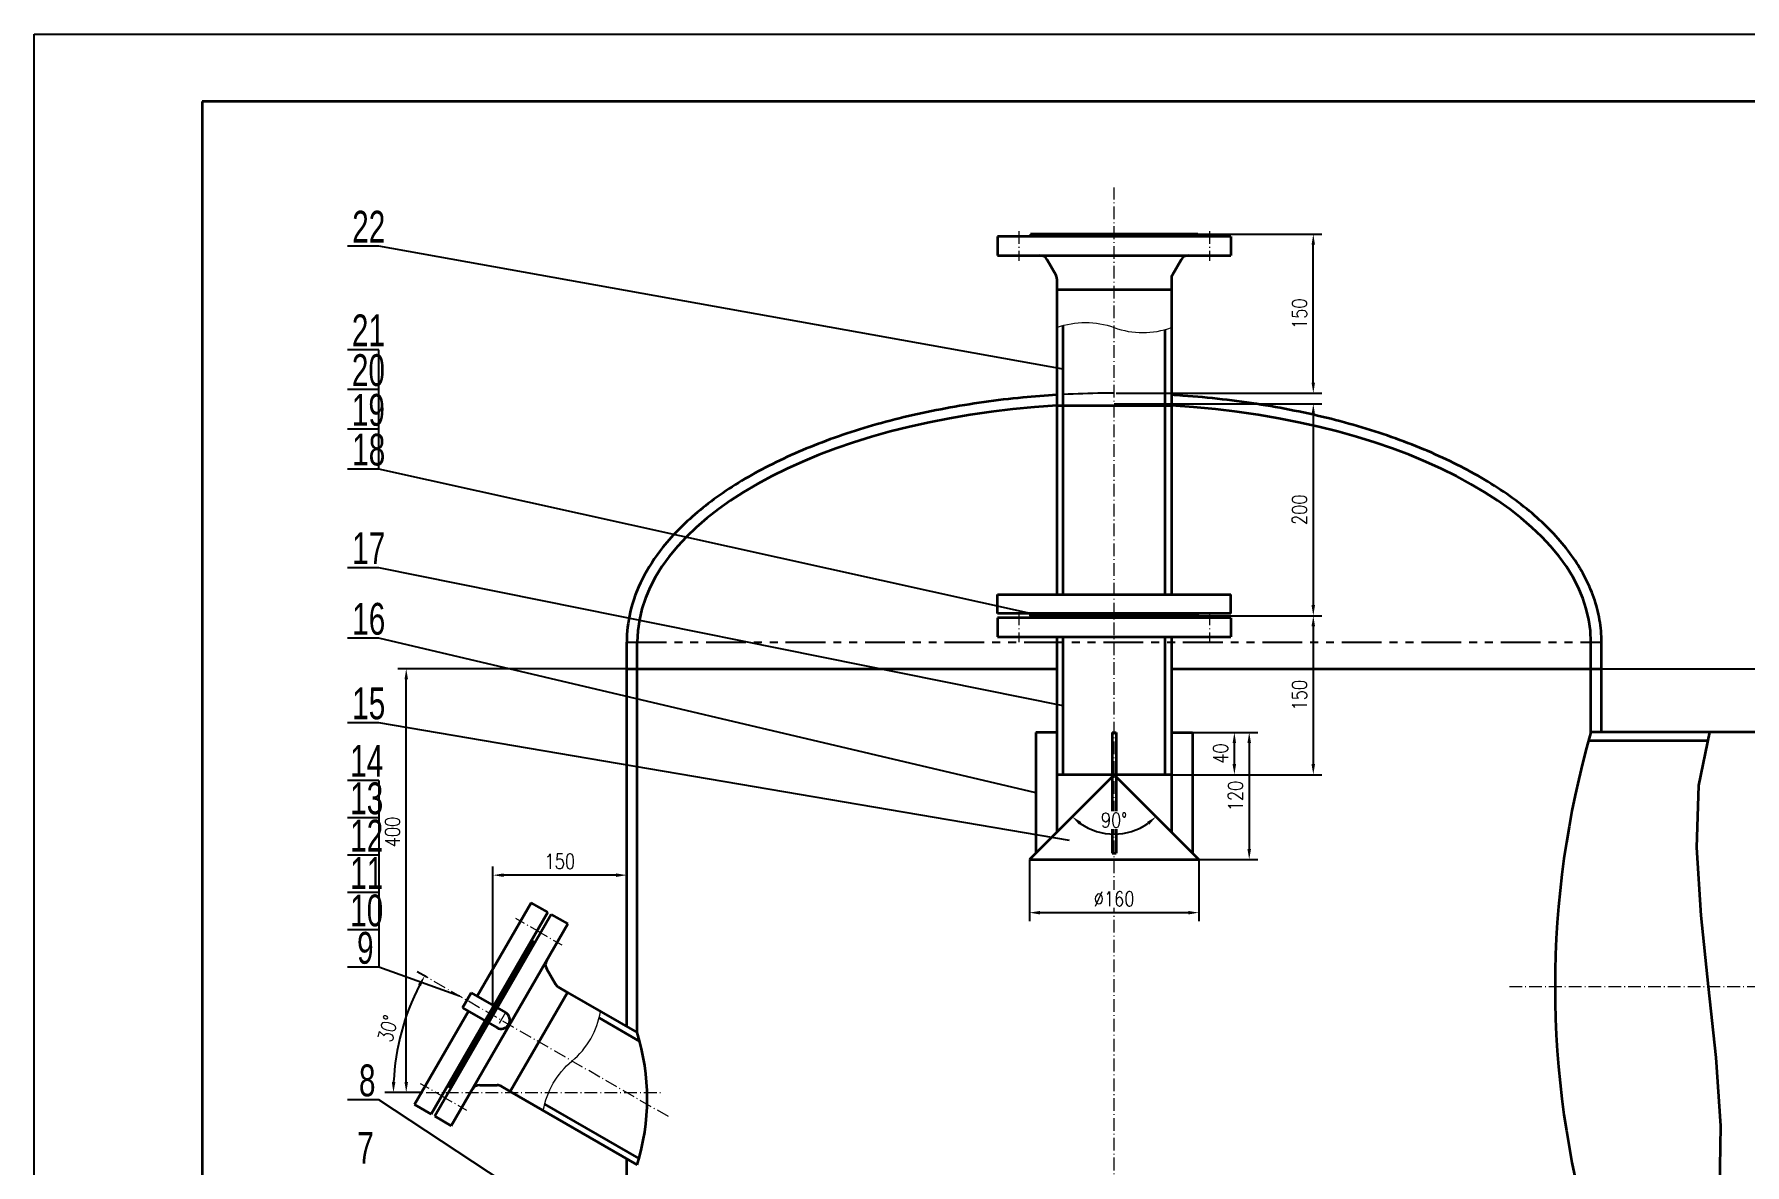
# Model space of a CAD drawing. Header units: millimetres. Extents: x 174648 to 205929, y -160248 to -145891.
# Drawn here: x 180372 to 181987, y -156722 to -155656 of the extents above; entities that cross this region are included whole.
import ezdxf

# ---------------------------------------------------------------- set-up
doc = ezdxf.new("R2010")
doc.units = ezdxf.units.MM
doc.linetypes.add('ACAD_ISO10W100', pattern=[18.7, 12, -3, 0.7, -3])
doc.linetypes.add('PHANTOM', pattern=[2.5, 1.25, -0.25, 0.25, -0.25, 0.25, -0.25])
for name, color, linetype, lineweight in [('2（细实线）', 4, 'Continuous', 20), ('中心线', 1, 'ACAD_ISO10W100', 18), ('图层1', 4, 'Continuous', 35)]:
    doc.layers.add(name, color=color, linetype=linetype, lineweight=lineweight)
doc.layers.add('9双点划线层', color=6, linetype='PHANTOM')
doc.styles.add('TH_GBDIM', font='romans.shx', dxfattribs={"width": 0.8, "bigfont": 'gbcbig.shx'})
doc.styles.add('样式 3.5', font='roms.shx', dxfattribs={"width": 0.7, "height": 3.5, "bigfont": 'hztxt.shx'})
doc.dimstyles.new('TH_GBDIM', dxfattribs={"dimtxt": 3.5, "dimasz": 2.5, "dimexe": 2, "dimexo": 0, "dimgap": 1.5, "dimtad": 1, "dimdec": 1, "dimzin": 0, "dimdsep": 46, "dimtxsty": 'TH_GBDIM', "dimcen": 2.5, "dimclrd": 130, "dimclre": 130, "dimclrt": 3, "dimadec": 0, "dimazin": 0, "dimtfac": 0.714286, "dimtdec": 1, "dimtmove": 0, "dimatfit": 3, "dimfxl": 0, "dimtzin": 0, "dimlwd": -1, "dimlwe": -1, "dimarcsym": 0})

# ---------------------------------------------------------------- blocks, each defined once
blk = doc.blocks.new('*D639')
at = {"color": 130}
blk.add_line((181851.4, -156254.3), (182290.4, -156254.3), dxfattribs=at)
at = {"color": 130, "linetype": 'Continuous'}
for p, q in [((182282.4, -157164.3), (182282.4, -156264.3)), ((181863.9, -157174.3), (182290.4, -157174.3))]:
    blk.add_line(p, q, dxfattribs=at)
at = {"color": 130}
for points in [[(182280.8, -156264.3), (182284.1, -156264.3), (182282.4, -156254.3)], [(182280.8, -157164.3), (182284.1, -157164.3), (182282.4, -157174.3)]]:
    blk.add_solid(points, dxfattribs=at)
at = {"layer": 'Defpoints', "color": 0}
for p in [(181851.4, -156254.3), (182282.4, -156254.3), (181863.9, -157174.3)]:
    blk.add_point(p, dxfattribs=at)
at = {"color": 3, "insert": (182269.4, -156680.6), "char_height": 14, "attachment_point": 5, "rotation": 90, "style": 'TH_GBDIM', "bg_fill": 3, "box_fill_scale": 1.1, "bg_fill_color": 256, "bg_fill_true_color": 13158600, "bg_fill_transparency": 0}
blk.add_mtext('920', dxfattribs=at)
blk = doc.blocks.new('*D640')
at = {"color": 130, "linetype": 'Continuous'}
for p, q in [((181851.4, -156254.3), (182246.6, -156254.3)), ((182238.6, -156264.3), (182238.6, -156544.3))]:
    blk.add_line(p, q, dxfattribs=at)
at = {"color": 130}
blk.add_line((182192.4, -156554.3), (182246.6, -156554.3), dxfattribs=at)
for points in [[(182237, -156264.3), (182240.3, -156264.3), (182238.6, -156254.3)], [(182237, -156544.3), (182240.3, -156544.3), (182238.6, -156554.3)]]:
    blk.add_solid(points, dxfattribs=at)
at = {"layer": 'Defpoints', "color": 0}
for p in [(181851.4, -156254.3), (182192.4, -156554.3), (182238.6, -156554.3)]:
    blk.add_point(p, dxfattribs=at)
at = {"color": 3, "insert": (182225.6, -156404.3), "char_height": 14, "attachment_point": 5, "rotation": 90, "style": 'TH_GBDIM', "bg_fill": 3, "box_fill_scale": 1.1, "bg_fill_color": 256, "bg_fill_true_color": 13158600, "bg_fill_transparency": 0}
blk.add_mtext('{300}{}{}', dxfattribs=at)
blk = doc.blocks.new('*D693')
at = {"color": 130}
blk.add_line((180931.4, -156254.3), (180715.3, -156254.3), dxfattribs=at)
at = {"color": 130, "linetype": 'Continuous'}
for p, q in [((180723.3, -156644.3), (180723.3, -156264.3)), ((180737.8, -156654.3), (180715.3, -156654.3))]:
    blk.add_line(p, q, dxfattribs=at)
at = {"color": 130}
for points in [[(180721.7, -156264.3), (180725, -156264.3), (180723.3, -156254.3)], [(180721.7, -156644.3), (180725, -156644.3), (180723.3, -156654.3)]]:
    blk.add_solid(points, dxfattribs=at)
at = {"layer": 'Defpoints', "color": 0}
for p in [(180723.3, -156254.3), (180931.4, -156254.3), (180737.8, -156654.3)]:
    blk.add_point(p, dxfattribs=at)
at = {"color": 3, "insert": (180710.3, -156408.4), "char_height": 14, "attachment_point": 5, "rotation": 90, "style": 'TH_GBDIM', "bg_fill": 3, "box_fill_scale": 1.1, "bg_fill_color": 256, "bg_fill_true_color": 13158600, "bg_fill_transparency": 0}
blk.add_mtext('400', dxfattribs=at)
blk = doc.blocks.new('*D645')
at = {"color": 130, "linetype": 'Continuous'}
for p, q in [((181391.4, -156004.3), (181587.4, -156004.3)), ((181579.4, -156014.3), (181579.4, -156194.3))]:
    blk.add_line(p, q, dxfattribs=at)
at = {"color": 130}
blk.add_line((181391.4, -156204.3), (181587.4, -156204.3), dxfattribs=at)
for points in [[(181577.7, -156014.3), (181581, -156014.3), (181579.4, -156004.3)], [(181577.7, -156194.3), (181581, -156194.3), (181579.4, -156204.3)]]:
    blk.add_solid(points, dxfattribs=at)
at = {"layer": 'Defpoints', "color": 0}
for p in [(181391.4, -156004.3), (181391.4, -156204.3), (181579.4, -156204.3)]:
    blk.add_point(p, dxfattribs=at)
at = {"color": 3, "insert": (181566.4, -156104.3), "char_height": 14, "attachment_point": 5, "rotation": 90, "style": 'TH_GBDIM', "bg_fill": 3, "box_fill_scale": 1.1, "bg_fill_color": 256, "bg_fill_true_color": 13158600, "bg_fill_transparency": 0}
blk.add_mtext('200', dxfattribs=at)
blk = doc.blocks.new('*D646')
at = {"color": 130}
blk.add_line((181470.4, -155844.3), (181587.4, -155844.3), dxfattribs=at)
at = {"color": 130, "linetype": 'Continuous'}
for p, q in [((181579.4, -155984.3), (181579.4, -155854.3)), ((181393.4, -155994.3), (181587.4, -155994.3))]:
    blk.add_line(p, q, dxfattribs=at)
at = {"color": 130}
for points in [[(181577.7, -155854.3), (181581, -155854.3), (181579.4, -155844.3)], [(181577.7, -155984.3), (181581, -155984.3), (181579.4, -155994.3)]]:
    blk.add_solid(points, dxfattribs=at)
at = {"layer": 'Defpoints', "color": 0}
for p in [(181470.4, -155844.3), (181579.4, -155844.3), (181393.4, -155994.3)]:
    blk.add_point(p, dxfattribs=at)
at = {"color": 3, "insert": (181566.4, -155919.3), "char_height": 14, "attachment_point": 5, "rotation": 90, "style": 'TH_GBDIM', "bg_fill": 3, "box_fill_scale": 1.1, "bg_fill_color": 256, "bg_fill_true_color": 13158600, "bg_fill_transparency": 0}
blk.add_mtext('150', dxfattribs=at)
blk = doc.blocks.new('*D647')
at = {"color": 130, "linetype": 'Continuous'}
for p, q in [((181561.4, -156204.3), (181587.4, -156204.3)), ((181579.4, -156214.3), (181579.4, -156344.3))]:
    blk.add_line(p, q, dxfattribs=at)
at = {"color": 130}
blk.add_line((181486.2, -156354.3), (181587.4, -156354.3), dxfattribs=at)
for points in [[(181577.7, -156214.3), (181581, -156214.3), (181579.4, -156204.3)], [(181577.7, -156344.3), (181581, -156344.3), (181579.4, -156354.3)]]:
    blk.add_solid(points, dxfattribs=at)
at = {"layer": 'Defpoints', "color": 0}
for p in [(181561.4, -156204.3), (181486.2, -156354.3), (181579.4, -156354.3)]:
    blk.add_point(p, dxfattribs=at)
at = {"color": 3, "insert": (181566.4, -156279.3), "char_height": 14, "attachment_point": 5, "rotation": 90, "style": 'TH_GBDIM', "bg_fill": 3, "box_fill_scale": 1.1, "bg_fill_color": 256, "bg_fill_true_color": 13158600, "bg_fill_transparency": 0}
blk.add_mtext('150', dxfattribs=at)
blk = doc.blocks.new('*D648')
at = {"color": 130}
blk.add_line((181465.4, -156314.5), (181512.9, -156314.5), dxfattribs=at)
at = {"color": 130, "linetype": 'Continuous'}
for p, q in [((181504.9, -156344.3), (181504.9, -156324.5)), ((181445.4, -156354.3), (181512.9, -156354.3))]:
    blk.add_line(p, q, dxfattribs=at)
at = {"color": 130}
for points in [[(181503.2, -156324.5), (181506.5, -156324.5), (181504.9, -156314.5)], [(181503.2, -156344.3), (181506.5, -156344.3), (181504.9, -156354.3)]]:
    blk.add_solid(points, dxfattribs=at)
at = {"layer": 'Defpoints', "color": 0}
for p in [(181465.4, -156314.5), (181504.9, -156314.5), (181445.4, -156354.3)]:
    blk.add_point(p, dxfattribs=at)
at = {"color": 3, "insert": (181491.9, -156334.4), "char_height": 14, "attachment_point": 5, "rotation": 90, "style": 'TH_GBDIM', "bg_fill": 3, "box_fill_scale": 1.1, "bg_fill_color": 256, "bg_fill_true_color": 13158600, "bg_fill_transparency": 0}
blk.add_mtext('40', dxfattribs=at)
blk = doc.blocks.new('*D700')
at = {"color": 130, "linetype": 'Continuous'}
blk.add_arc((181391.4, -156354.3), 56, 235.2452, 304.7548, dxfattribs=at)
at = {"color": 130}
for points in [[(181358.4, -156401.6), (181360.5, -156399), (181351.8, -156393.9)], [(181422.3, -156399), (181424.4, -156401.6), (181431, -156393.9)]]:
    blk.add_solid(points, dxfattribs=at)
at = {"layer": 'Defpoints', "color": 0}
for p in [(181391.4, -156354.3), (181391.4, -156354.3), (181311.4, -156434.3), (181471.4, -156434.3)]:
    blk.add_point(p, dxfattribs=at)
at = {"color": 3, "insert": (181391.4, -156397.3), "char_height": 14, "attachment_point": 5, "style": 'TH_GBDIM', "bg_fill": 3, "box_fill_scale": 1.1, "bg_fill_color": 256, "bg_fill_true_color": 13158600, "bg_fill_transparency": 0}
blk.add_mtext('90°', dxfattribs=at)
at = {"layer": 'Defpoints', "color": 0}
blk.add_point((181376.9, -156408.4), dxfattribs=at)
blk = doc.blocks.new('*D701')
at = {"color": 130, "linetype": 'Continuous'}
for p, q in [((181465.4, -156314.5), (181526.9, -156314.5)), ((181518.9, -156324.5), (181518.9, -156424.3))]:
    blk.add_line(p, q, dxfattribs=at)
at = {"color": 130}
blk.add_line((181471.4, -156434.3), (181526.9, -156434.3), dxfattribs=at)
for points in [[(181517.2, -156324.5), (181520.6, -156324.5), (181518.9, -156314.5)], [(181517.2, -156424.3), (181520.6, -156424.3), (181518.9, -156434.3)]]:
    blk.add_solid(points, dxfattribs=at)
at = {"layer": 'Defpoints', "color": 0}
for p in [(181465.4, -156314.5), (181471.4, -156434.3), (181518.9, -156434.3)]:
    blk.add_point(p, dxfattribs=at)
at = {"color": 3, "insert": (181505.9, -156374.4), "char_height": 14, "attachment_point": 5, "rotation": 90, "style": 'TH_GBDIM', "bg_fill": 3, "box_fill_scale": 1.1, "bg_fill_color": 256, "bg_fill_true_color": 13158600, "bg_fill_transparency": 0}
blk.add_mtext('120', dxfattribs=at)
blk = doc.blocks.new('*D649')
at = {"color": 130}
blk.add_line((180805.2, -156581.5), (180805.2, -156441.1), dxfattribs=at)
at = {"color": 130, "linetype": 'Continuous'}
for p, q in [((180921.4, -156449.1), (180815.2, -156449.1)), ((180931.4, -156592), (180931.4, -156441.1))]:
    blk.add_line(p, q, dxfattribs=at)
at = {"color": 130}
for points in [[(180815.2, -156447.5), (180815.2, -156450.8), (180805.2, -156449.1)], [(180921.4, -156447.5), (180921.4, -156450.8), (180931.4, -156449.1)]]:
    blk.add_solid(points, dxfattribs=at)
at = {"layer": 'Defpoints', "color": 0}
for p in [(180805.2, -156449.1), (180805.2, -156581.5), (180931.4, -156592)]:
    blk.add_point(p, dxfattribs=at)
at = {"color": 3, "insert": (180868.3, -156436.1), "char_height": 14, "attachment_point": 5, "style": 'TH_GBDIM', "bg_fill": 3, "box_fill_scale": 1.1, "bg_fill_color": 256, "bg_fill_true_color": 13158600, "bg_fill_transparency": 0}
blk.add_mtext('{150}{}{}', dxfattribs=at)
blk = doc.blocks.new('*D708')
at = {"color": 130, "linetype": 'Continuous'}
for p, q in [((181311.4, -156434.3), (181311.4, -156492.5)), ((181321.4, -156484.5), (181461.4, -156484.5))]:
    blk.add_line(p, q, dxfattribs=at)
at = {"color": 130}
blk.add_line((181471.4, -156434.3), (181471.4, -156492.5), dxfattribs=at)
for points in [[(181321.4, -156482.9), (181321.4, -156486.2), (181311.4, -156484.5)], [(181461.4, -156482.9), (181461.4, -156486.2), (181471.4, -156484.5)]]:
    blk.add_solid(points, dxfattribs=at)
at = {"layer": 'Defpoints', "color": 0}
for p in [(181311.4, -156434.3), (181471.4, -156434.3), (181471.4, -156484.5)]:
    blk.add_point(p, dxfattribs=at)
at = {"color": 3, "insert": (181391.4, -156471.5), "char_height": 14, "attachment_point": 5, "style": 'TH_GBDIM', "bg_fill": 3, "box_fill_scale": 1.1, "bg_fill_color": 256, "bg_fill_true_color": 13158600, "bg_fill_transparency": 0}
blk.add_mtext('{%%c160}{}{}', dxfattribs=at)
blk = doc.blocks.new('*D730')
at = {"color": 130}
blk.add_line((180742.7, -156545.4), (180733.7, -156540.2), dxfattribs=at)
at = {"color": 130, "linetype": 'Continuous'}
blk.add_line((180723.3, -156654.3), (180703.2, -156654.3), dxfattribs=at)
blk.add_arc((180931.4, -156654.3), 220.2, 152.6018, 177.3982, dxfattribs=at)
at = {"color": 130}
for points in [[(180734.4, -156552.2), (180737.3, -156553.8), (180740.7, -156544.2)], [(180713.1, -156644.3), (180709.7, -156644.3), (180711.2, -156654.3)]]:
    blk.add_solid(points, dxfattribs=at)
at = {"layer": 'Defpoints', "color": 0}
for p in [(180742.7, -156545.4), (180723.3, -156654.3), (180965.7, -156654.3), (180970.7, -156677)]:
    blk.add_point(p, dxfattribs=at)
at = {"color": 3, "insert": (180706.1, -156593.9), "char_height": 14, "attachment_point": 5, "rotation": 75, "style": 'TH_GBDIM', "bg_fill": 3, "box_fill_scale": 1.1, "bg_fill_color": 256, "bg_fill_true_color": 13158600, "bg_fill_transparency": 0}
blk.add_mtext('30°', dxfattribs=at)
at = {"layer": 'Defpoints', "color": 0}
blk.add_point((180724.4, -156579), dxfattribs=at)

msp = doc.modelspace()

# ---------------------------------------------------------------- linework, layer by layer
at = {"color": 7, "linetype": 'Continuous'}
for p, q in [((180372.2, -155655.5), (183033.3, -155655.5)), ((180372.2, -159419.1), (180372.2, -155655.5))]:
    msp.add_line(p, q, dxfattribs=at)
for p, q in [((180697.6, -155855.6), (180667.9, -155855.6)), ((181343.4, -155971.5), (180697.6, -155855.6)), ((180697.6, -155953.4), (180667.9, -155953.4)), ((180697.6, -155990.9), (180697.6, -155953.4)), ((180697.6, -155990.9), (180667.9, -155990.9)), ((180697.6, -156028.4), (180697.6, -155990.9)), ((180697.6, -156028.4), (180667.9, -156028.4)), ((180697.6, -156065.9), (180697.6, -156028.4)), ((180697.6, -156065.9), (180667.9, -156065.9)), ((181312.4, -156202.3), (180697.6, -156065.9)), ((180697.6, -156159.1), (180667.9, -156159.1)), ((180697.6, -156225.6), (180667.9, -156225.6))]:
    msp.add_line(p, q)
msp.add_open_spline([(181391.4, -155994.3), (181387.8, -155994.3), (181384.2, -155994.3), (181368.2, -155994.5), (181355.8, -155994.9), (181343.4, -155995.6)], degree=3, knots=[4.712389, 4.712389, 4.712389, 4.712389, 4.7361288, 4.7361288, 4.8180755, 4.8180755, 4.8180755, 4.8180755])
at = {"layer": '2（细实线）'}
msp.add_lwpolyline([(181337.4, -155932.3, -0.174613), (181391.4, -155932.3, 0.179674), (181445.4, -155932.3, 0.5)], format="xyb", dxfattribs=at)
at = {"layer": '9双点划线层', "ltscale": 30}
msp.add_line((180931.4, -156229.3), (181851.4, -156229.3), dxfattribs=at)
at = {"layer": '中心线'}
for p, q in [((181391.4, -157326.1), (181391.4, -155800.3)), ((181301.4, -155841.3), (181301.4, -155869.3)), ((181481.4, -155841.3), (181481.4, -155869.3)), ((181301.4, -156201.3), (181301.4, -156229.3))]:
    msp.add_line(p, q, dxfattribs=at)
at = {"layer": '图层1'}
for p, q in [((182970, -155718.9), (180530.6, -155718.9)), ((180530.6, -155718.9), (180530.6, -159355.8)), ((181501.4, -155846.3), (181281.4, -155846.3)), ((181281.4, -155846.3), (181281.4, -155864.3)), ((181470.4, -155844.3), (181312.4, -155844.3)), ((181312.4, -155844.3), (181312.4, -155846.3)), ((181470.4, -155844.3), (181470.4, -155846.3)), ((181501.4, -155846.3), (181501.4, -155864.3)), ((181281.4, -155864.3), (181501.4, -155864.3)), ((181328.2, -155868.3), (181336.3, -155882.5)), ((181454.6, -155868.3), (181446.5, -155882.5)), ((181337.4, -155886.4), (181337.4, -155896.3)), ((181337.4, -155896.3), (181445.4, -155896.3)), ((181337.4, -155896.3), (181337.4, -156184.3)), ((181445.4, -155886.4), (181445.4, -155896.3)), ((181445.4, -155896.3), (181445.4, -156184.3)), ((181343.4, -156184.3), (181343.4, -155930.4)), ((181439.4, -155934.3), (181439.4, -156184.3)), ((181337.4, -156005.9), (181445.4, -156005.9)), ((181281.4, -156202.3), (181281.4, -156184.3)), ((181281.4, -156206.3), (181281.4, -156224.3)), ((181312.4, -156204.3), (181312.4, -156202.3)), ((181312.4, -156204.3), (181312.4, -156206.3)), ((181337.4, -156224.3), (181337.4, -156408.3)), ((181343.4, -156354.3), (181343.4, -156224.3)), ((181439.4, -156224.3), (181439.4, -156354.3)), ((181445.4, -156224.3), (181445.4, -156408.3)), ((180931.4, -156592), (180931.4, -156229.3)), ((180941.4, -156597.7), (180941.4, -156229.3)), ((181841.4, -156314.3), (181841.4, -156229.3)), ((181851.4, -156314.3), (181851.4, -156229.3)), ((180931.4, -156254.3), (181337.4, -156254.3)), ((181445.4, -156254.3), (181851.4, -156254.3)), ((181317.4, -156314.5), (181317.4, -156428.3)), ((181337.4, -156314.5), (181317.4, -156314.5)), ((181389.4, -156314.5), (181393.4, -156314.5)), ((181389.4, -156314.5), (181389.4, -156428.3)), ((181393.4, -156314.5), (181393.4, -156428.3)), ((181465.4, -156314.5), (181465.4, -156428.3)), ((181391.4, -156354.3), (181311.4, -156434.3)), ((181311.4, -156434.3), (181471.4, -156434.3)), ((181389.4, -156428.3), (181393.4, -156428.3)), ((180746.8, -156674.7), (180731.2, -156665.7)), ((180943.1, -156716.5), (180854.1, -156665.1)), ((180750.2, -156676.7), (180765.8, -156685.7)), ((180931.4, -157011.3), (180931.4, -156716.7))]:
    msp.add_line(p, q, dxfattribs=at)
for centre, radius, start, end in [((181321.3, -155872.3), 8, 29.8989, 90), ((181461.5, -155872.3), 8, 90, 150.1011), ((181329.4, -155886.4), 8, 0, 29.8989), ((181453.4, -155886.4), 8, 150.1011, 180), ((182674.9, -156554.3), 867.4, 163.9367, 196.0633), ((180737.4, -156660.1), 213.3, 343.0032, 16.9968)]:
    msp.add_arc(centre, radius, start, end, dxfattribs=at)
for start_param, end_param in [(4.832679, 6.283185), (3.141593, 4.592099)]:
    msp.add_ellipse((181391.4, -156229.3), major_axis=(-450, 0), ratio=0.5, start_param=start_param, end_param=end_param, dxfattribs=at)
for points, knots in [([(181337.4, -155995.9), (181326.6, -155996.6), (181315.9, -155997.4), (181280.4, -156000.8), (181255.9, -156004.3), (181208.5, -156013.1), (181185.5, -156018.5), (181141.5, -156031.2), (181120.5, -156038.5), (181081.2, -156054.8), (181062.9, -156063.7), (181029.3, -156083.1), (181014.1, -156093.6), (180987.1, -156115.7), (180975.4, -156127.4), (180957.9, -156149.3), (180951.4, -156159.3), (180941.1, -156179.8), (180937.2, -156190.2), (180932.5, -156210.3), (180931.4, -156219.8), (180931.4, -156229.3)], [4.831344, 4.831344, 4.831344, 4.831344, 4.902882, 4.902882, 5.069635, 5.069635, 5.236387, 5.236387, 5.40314, 5.40314, 5.569893, 5.569893, 5.736646, 5.736646, 5.903399, 5.903399, 6.035042, 6.035042, 6.166685, 6.166685, 6.283185, 6.283185, 6.283185, 6.283185]), ([(181851.4, -156229.3), (181851.4, -156222.2), (181850.8, -156215.1), (181848.3, -156201), (181846.5, -156194), (181841.6, -156180.2), (181838.6, -156173.4), (181828.2, -156153.7), (181819.2, -156141.3), (181797.5, -156117.4), (181784.7, -156106), (181755.8, -156084.6), (181739.6, -156074.6), (181704.3, -156056.1), (181685.2, -156047.5), (181644.5, -156032.3), (181622.9, -156025.5), (181577.8, -156013.9), (181554.3, -156009), (181506, -156001.3), (181481.3, -155998.4), (181452.6, -155996.4), (181449, -155996.1), (181445.4, -155995.9)], [3.141593, 3.141593, 3.141593, 3.141593, 3.22843, 3.22843, 3.315268, 3.315268, 3.402106, 3.402106, 3.568859, 3.568859, 3.735611, 3.735611, 3.902364, 3.902364, 4.069117, 4.069117, 4.23587, 4.23587, 4.402623, 4.402623, 4.569376, 4.569376, 4.593434, 4.593434, 4.593434, 4.593434])]:
    msp.add_open_spline(points, degree=3, knots=knots, dxfattribs=at)

# ---------------------------------------------------------------- texts
at = {"char_height": 30, "width": 32.852, "attachment_point": 1, "style": '样式 3.5'}
for s, insert in [('22', (180672.3, -155822.2)), ('21', (180672, -155920)), ('20', (180672, -155957.5)), ('19', (180672, -155995)), ('18', (180672.3, -156032.5)), ('17', (180672.3, -156125.6)), ('16', (180672.3, -156192.2)), ('9', (180676.9, -156502.7)), ('7', (180677.1, -156691.4))]:
    msp.add_mtext(s, dxfattribs=dict(at, insert=insert))

# ---------------------------------------------------------------- next in the draw order: dimensions: what is measured, and where the dimension line sits
for base, p1, p2, picture, middle in [((181579.4, -155844.3), (181393.4, -155994.3), (181470.4, -155844.3), '*D646', (181566.4, -155919.3)), ((181579.4, -156204.3), (181391.4, -156004.3), (181391.4, -156204.3), '*D645', (181566.4, -156104.3))]:
    dim = msp.add_linear_dim(base=base, p1=p1, p2=p2, angle=90, dimstyle='TH_GBDIM', override={"dimscale": 4, "dimdec": 0, "dimtfill": 1})
    dim.commit()
    dim.dimension.update_dxf_attribs({"geometry": picture, "text_midpoint": middle})
for base, p1, p2, picture, middle in [((180723.3, -156254.3), (180737.8, -156654.3), (180931.4, -156254.3), '*D693', (180723.3, -156408.4)), ((182282.4, -156254.3), (181863.9, -157174.3), (181851.4, -156254.3), '*D639', (182282.4, -156680.6))]:
    dim = msp.add_linear_dim(base=base, p1=p1, p2=p2, angle=90, dimstyle='TH_GBDIM', override={"dimscale": 4, "dimdec": 0, "dimtfill": 1})
    dim.commit()
    dim.dimension.update_dxf_attribs({"geometry": picture, "text_midpoint": middle, "dimtype": 160})

# ---------------------------------------------------------------- next in the draw order: linework, layer by layer
for p, q in [((181343.4, -156289.3), (180697.6, -156159.1)), ((181317.4, -156371.4), (180697.6, -156225.6)), ((180697.6, -156305.4), (180667.9, -156305.4)), ((181349.4, -156416.4), (180697.6, -156305.4)), ((180697.6, -156359.7), (180667.9, -156359.7)), ((180697.6, -156395), (180667.9, -156395)), ((180697.6, -156430.2), (180667.9, -156430.2)), ((180697.6, -156465.5), (180667.9, -156465.5)), ((180697.6, -156500.8), (180667.9, -156500.8)), ((180697.6, -156536.1), (180667.9, -156536.1)), ((180773.5, -156563.2), (180697.6, -156536.1)), ((180697.6, -156661.2), (180667.9, -156661.2)), ((180961.4, -156835.1), (180697.6, -156661.2))]:
    msp.add_line(p, q)
at = {"layer": '2（细实线）'}
msp.add_lwpolyline([(180852.7, -156671.2, -0.174613), (180879.7, -156624.5, 0.179674), (180906.7, -156577.7, 0.5)], format="xyb", dxfattribs=at)
at = {"layer": '中心线'}
for p, q in [((180851.1, -156504), (180826.9, -156490)), ((180845.9, -156501), (180870.2, -156515)), ((180970.7, -156677), (180742.7, -156545.4)), ((180723.3, -156654.3), (180965.7, -156654.3)), ((180761.1, -156659.9), (180736.9, -156645.9)), ((180755.9, -156656.9), (180780.2, -156670.9))]:
    msp.add_line(p, q, dxfattribs=at)
at = {"layer": '图层1'}
for p, q in [((181281.4, -156184.3), (181501.4, -156184.3)), ((181470.4, -156204.3), (181312.4, -156204.3)), ((181470.4, -156204.3), (181312.4, -156204.3)), ((181470.4, -156204.3), (181470.4, -156202.3)), ((181470.4, -156204.3), (181470.4, -156206.3)), ((180790.3, -156563.4), (180841.2, -156475.2)), ((180856.8, -156484.2), (180841.2, -156475.2)), ((180856.8, -156484.2), (180746.8, -156674.7)), ((180860.2, -156486.2), (180750.2, -156676.7)), ((180765.8, -156685.7), (180875.8, -156495.2)), ((180860.2, -156486.2), (180875.8, -156495.2)), ((180843, -156512.1), (180764, -156648.9)), ((180843, -156512.1), (180764, -156648.9)), ((180821.5, -156653.2), (180875.5, -156559.7)), ((180867, -156554.8), (180875.5, -156559.7)), ((180875.5, -156559.7), (180941.4, -156597.7)), ((180731.2, -156665.7), (180782.1, -156577.6)), ((180905.4, -156583.9), (180943.8, -156606)), ((180764, -156648.9), (180762.3, -156647.9)), ((180764, -156648.9), (180765.7, -156649.9)), ((180792.7, -156647.2), (180809, -156647.2)), ((180813, -156648.3), (180821.5, -156653.2)), ((180821.5, -156653.2), (180941.4, -156722.4))]:
    msp.add_line(p, q, dxfattribs=at)
for centre, start, end in [((180871, -156547.8), 210.1011, 240), ((180792.7, -156655.2), 89.8989, 150), ((180809, -156655.2), 60, 89.8989)]:
    msp.add_arc(centre, 8, start, end, dxfattribs=at)

# ---------------------------------------------------------------- next in the draw order: texts
at = {"char_height": 30, "width": 32.852, "attachment_point": 1, "style": '样式 3.5'}
for s, insert in [('15', (180672.3, -156272)), ('14', (180670.4, -156326.3)), ('13', (180670.4, -156361.6)), ('12', (180670.4, -156396.8)), ('11', (180670.4, -156432.1)), ('10', (180670.4, -156467.4)), ('8', (180678.7, -156627.8))]:
    msp.add_mtext(s, dxfattribs=dict(at, insert=insert))

# ---------------------------------------------------------------- next in the draw order: dimensions: what is measured, and where the dimension line sits
dim = msp.add_linear_dim(base=(181579.4, -156354.3), p1=(181561.4, -156204.3), p2=(181486.2, -156354.3), angle=90, dimstyle='TH_GBDIM', override={"dimscale": 4, "dimdec": 0, "dimtfill": 1})
dim.commit()
dim.dimension.update_dxf_attribs({"geometry": '*D647', "text_midpoint": (181566.4, -156279.3)})
dim = msp.add_linear_dim(base=(182238.6, -156554.3), p1=(181851.4, -156254.3), p2=(182192.4, -156554.3), angle=90, text='{<>}{}{}', dimstyle='TH_GBDIM', override={"dimscale": 4, "dimgap": 1.5, "dimtad": 1, "dimjust": 0, "dimdec": 0, "dimlfac": 1, "dimse1": 0, "dimse2": 0, "dimsd1": 0, "dimsd2": 0, "dimtfill": 1})
dim.commit()
dim.dimension.update_dxf_attribs({"geometry": '*D640', "text_midpoint": (182238.6, -156404.3), "dimtype": 160})

# ---------------------------------------------------------------- next in the draw order: linework, layer by layer
at = {"layer": '中心线'}
for p, q in [((181481.4, -156201.3), (181481.4, -156229.3)), ((181764.4, -156554.3), (182238.6, -156554.3))]:
    msp.add_line(p, q, dxfattribs=at)
at = {"layer": '图层1'}
for p, q in [((181501.4, -156202.3), (181501.4, -156184.3)), ((181501.4, -156202.3), (181281.4, -156202.3)), ((181501.4, -156206.3), (181281.4, -156206.3)), ((181501.4, -156206.3), (181501.4, -156224.3)), ((181281.4, -156224.3), (181501.4, -156224.3)), ((182009.4, -156314.3), (181841.4, -156314.3)), ((181951.7, -156322.3), (181839.1, -156322.3))]:
    msp.add_line(p, q, dxfattribs=at)
msp.add_lwpolyline([(181953.4, -156314.3), (181942.8, -156364.5), (181940.9, -156423.1), (181945, -156487.3), (181952, -156554.3), (181959.3, -156621.3), (181963.8, -156685.6), (181962.8, -156744.2), (181953.4, -156794.3)], dxfattribs=at)

# ---------------------------------------------------------------- next in the draw order: dimensions: what is measured, and where the dimension line sits
dim = msp.add_linear_dim(base=(181504.9, -156314.5), p1=(181445.4, -156354.3), p2=(181465.4, -156314.5), angle=90, dimstyle='TH_GBDIM', override={"dimscale": 4, "dimdec": 0, "dimtfill": 1})
dim.commit()
dim.dimension.update_dxf_attribs({"geometry": '*D648', "text_midpoint": (181504.9, -156334.4), "dimtype": 160})
dim = msp.add_linear_dim(base=(180805.2, -156449.1), p1=(180931.4, -156592), p2=(180805.2, -156581.5), text='{150}{}{}', dimstyle='TH_GBDIM', override={"dimscale": 4, "dimgap": 1.5, "dimtad": 1, "dimjust": 0, "dimdec": 0, "dimlfac": 1, "dimse1": 0, "dimse2": 0, "dimsd1": 0, "dimsd2": 0, "dimtfill": 1})
dim.commit()
dim.dimension.update_dxf_attribs({"geometry": '*D649', "text_midpoint": (180868.3, -156436.1)})

# ---------------------------------------------------------------- next in the draw order: linework, layer by layer
at = {"layer": '中心线'}
msp.add_line((180817, -156578.8), (180808.8, -156593), dxfattribs=at)
at = {"layer": '图层1'}
for p, q in [((181445.4, -156314.5), (181465.4, -156314.5)), ((181445.4, -156354.3), (181337.4, -156354.3)), ((181391.4, -156354.3), (181471.4, -156434.3)), ((180843, -156512.1), (180841.3, -156511.1)), ((180843, -156512.1), (180844.7, -156513.1)), ((180855.9, -156537.7), (180864.1, -156551.9)), ((180784.7, -156560.2), (180817, -156578.8)), ((180776.5, -156574.4), (180808.8, -156593))]:
    msp.add_line(p, q, dxfattribs=at)
for centre, radius, start, end in [((180862.8, -156533.7), 8, 150, 210.1011), ((180871, -156547.8), 8, 210.1011, 240), ((180812.9, -156585.9), 8.19, 240, 60)]:
    msp.add_arc(centre, radius, start, end, dxfattribs=at)

# ---------------------------------------------------------------- next in the draw order: dimensions: what is measured, and where the dimension line sits
for base, line1, line2, picture, middle in [((181376.9, -156408.4), ((181391.4, -156354.3), (181471.4, -156434.3)), ((181391.4, -156354.3), (181311.4, -156434.3)), '*D700', (181391.4, -156397.3)), ((180724.4, -156579), ((180970.7, -156677), (180742.7, -156545.4)), ((180723.3, -156654.3), (180965.7, -156654.3)), '*D730', (180706.1, -156593.9))]:
    dim = msp.add_angular_dim_2l(base=base, line1=line1, line2=line2, dimstyle='TH_GBDIM', override={"dimscale": 4, "dimdec": 0, "dimtfill": 1})
    dim.commit()
    dim.dimension.update_dxf_attribs({"geometry": picture, "text_midpoint": middle})

# ---------------------------------------------------------------- next in the draw order: linework, layer by layer
msp.add_line((180697.6, -156359.7), (180697.6, -156536.1))
msp.add_line((180776.5, -156574.4), (180784.7, -156560.2), dxfattribs=at)

# ---------------------------------------------------------------- next in the draw order: dimensions: what is measured, and where the dimension line sits
dim = msp.add_linear_dim(base=(181518.9, -156434.3), p1=(181465.4, -156314.5), p2=(181471.4, -156434.3), angle=90, dimstyle='TH_GBDIM', override={"dimscale": 4, "dimdec": 0, "dimtfill": 1})
dim.commit()
dim.dimension.update_dxf_attribs({"geometry": '*D701', "text_midpoint": (181505.9, -156374.4)})

# ---------------------------------------------------------------- next in the draw order: dimensions: what is measured, and where the dimension line sits
dim = msp.add_linear_dim(base=(181471.4, -156484.5), p1=(181311.4, -156434.3), p2=(181471.4, -156434.3), text='{%%c<>}{}{}', dimstyle='TH_GBDIM', override={"dimscale": 4, "dimgap": 1.5, "dimtad": 1, "dimjust": 0, "dimdec": 0, "dimlfac": 1, "dimse1": 0, "dimse2": 0, "dimsd1": 0, "dimsd2": 0, "dimtfill": 1})
dim.commit()
dim.dimension.update_dxf_attribs({"geometry": '*D708', "text_midpoint": (181391.4, -156471.5)})

doc.saveas('drawing.dxf')
